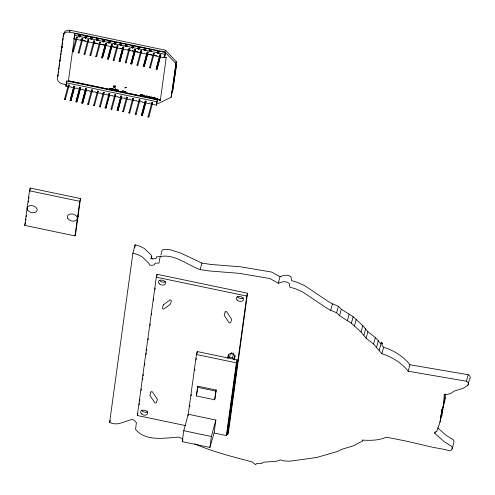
<?xml version="1.0" encoding="UTF-8"?>
<svg xmlns="http://www.w3.org/2000/svg" width="495" height="495" viewBox="0 0 495 495"><rect width="100%" height="100%" fill="white"/><g stroke="black" fill="none" stroke-linecap="round" stroke-linejoin="round"><path stroke-width="0.74" d="M194.789 443.848C213.197 452.046 232.947 456.699 252.32 462.021L255.717 464.762L256.286 463.648L261.836 463.592L263.062 462.225L276.482 461.26L280.3 459.898L284.34 460.993L290.113 461.179L316.763 457.46L337.541 451.446L342.243 449.175L353.473 445.754L362.86 440.779L362.167 440.092C370.334 440.507 378.632 440.699 386.286 437.147L406.178 441.113L433.28 447.4L444.801 449.454L449.318 450.778L451.143 450.147L452.108 448.971L452.176 447.511L451.545 446.273L444.516 441.948L434.74 433.28L435.315 432.017L436.714 431.572L440.42 421.121L440.401 417.607L441.125 415.54L441.651 409.557M441.125 415.54L442.889 409.056L442.957 406.785M441.262 410.999L443.031 407.571L444.436 394.589M443.031 407.571L444.788 401.092L445.488 393.94M24.75 225.392L29.502 190.804L30.245 188.063L80.493 198.575L75.741 233.157L74.993 235.905L24.75 225.392L25.499 222.645M25.808 220.393L26.012 218.889M26.322 216.631L26.526 215.127M27.25 209.868L27.46 208.364M28.283 202.344L28.493 200.84M28.803 198.588L29.007 197.084M29.836 191.07L30.245 188.063M157.515 103.845L171.115 97.286L171.61 95.455L176.257 61.615L165.466 50.205L70.036 30.238L67.27 30.251L64.913 31.389L63.36 35.046L57.395 78.451L57.884 80.772L59.808 82.801L62.419 83.896L66.943 84.892M57.896 76.62L58.2 74.386M58.404 72.901L58.608 71.416M58.917 69.182L59.122 67.697M59.326 66.206L59.629 63.979M60.149 60.235L59.691 61.696L60.149 59.753M60.353 58.719L60.662 56.449M60.873 54.939L61.083 53.423M61.287 51.913L61.349 49.593L62.147 46.66M61.906 47.402L62.116 45.911M62.321 44.414L62.624 42.174M62.834 40.683L63.137 38.437M63.348 36.946L63.923 33.227M63.36 35.046L64.418 33.221L66.769 32.088L69.529 32.113L70.036 30.238M65.903 86.254L66.874 80.963L157.317 99.885L156.847 103.344L156.346 105.175L150.319 103.913L149.521 103.121L148.55 103.548L142.529 102.286L141.725 101.494L140.759 101.914L137.127 101.153L136.329 100.361L135.358 100.788L130.841 99.842L130.043 99.05L129.077 99.47L124.882 98.592L124.078 97.8L123.113 98.22L118.348 97.224L117.544 96.432L116.579 96.853L112.947 96.098L112.142 95.3L111.177 95.727L107.167 94.885L106.363 94.093L105.398 94.514L101.302 93.66L100.497 92.868L99.532 93.289L95.77 92.503L94.966 91.705L94.001 92.132L89.614 91.216L88.815 90.418L87.844 90.845L83.581 89.954L82.776 89.156L81.811 89.583L77.87 88.76L77.072 87.962L76.1 88.388L71.589 87.442L70.785 86.65L69.82 87.07L65.903 86.254L66.874 80.963M64.474 99.421L64.523 99.074L65.328 99.241L65.284 99.594L64.474 99.421L68.353 84.985L69.158 85.152L69.108 85.499L68.304 85.332L68.353 84.985M69.535 32.07L164.965 52.037L165.386 52.476L164.909 55.935L164.408 57.767L73.965 38.839L74.937 33.555L78.853 34.372L79.652 35.17L79.157 36.995L78.352 36.203L74.442 35.38M69.207 80.92L160.405 100.002L68.403 80.951L74.225 38.579M74.652 35.628L74.937 33.555M72.586 51.666L72.635 51.319L73.439 51.486L73.39 51.839L72.586 51.666L76.465 37.23L77.269 37.397L77.22 37.744M76.416 37.577L76.465 37.23M70.098 100.603L73.978 86.161L74.782 86.328L74.739 86.681L70.909 100.77L70.098 100.603L73.978 86.161M70.909 100.77L74.782 86.328M78.21 52.847L78.26 52.495L79.064 52.668L79.021 53.015L78.21 52.847L82.09 38.406L82.894 38.573L82.844 38.919L82.04 38.752L82.09 38.406M75.983 101.828L79.856 87.392L80.66 87.559L80.617 87.906L76.787 102.001L75.983 101.828L79.856 87.392M76.787 102.001L80.66 87.559M84.088 54.073L84.138 53.726L84.942 53.893L84.899 54.246L84.088 54.073L87.968 39.637L88.772 39.804L88.723 40.151L87.918 39.984L87.968 39.637M81.861 103.059L85.734 88.624L86.538 88.791L86.495 89.137L82.665 103.226L81.861 103.059L85.734 88.624M82.665 103.226L86.538 88.791M89.966 55.304L90.016 54.957L90.82 55.124L90.777 55.471L89.966 55.304L93.846 40.862L94.65 41.035L94.607 41.382M93.796 41.215L93.846 40.862M87.739 104.29L87.782 103.944L88.593 104.111L88.543 104.457L87.739 104.29L91.612 89.849L92.423 90.022L92.373 90.368M95.844 56.535L95.894 56.189L96.704 56.356L96.655 56.702L95.844 56.535L99.724 42.094L100.528 42.267L100.485 42.613M91.563 90.201L91.612 89.849M99.674 42.44L99.724 42.094M74.993 235.905L79.745 201.317L80.493 198.575M93.617 105.522L93.666 105.169L94.471 105.342L94.421 105.689L93.617 105.522L97.49 91.08L98.301 91.253L98.251 91.6L97.447 91.427L97.49 91.08M101.729 57.767L105.602 43.325L106.406 43.492L106.363 43.838L102.533 57.934L101.729 57.767L105.602 43.325M102.533 57.934L106.406 43.492M99.495 106.747L99.544 106.4L100.349 106.574L100.299 106.92L99.495 106.747L103.368 92.311L104.179 92.478L104.129 92.825L103.325 92.658L103.368 92.311M107.607 58.998L111.48 44.556L112.285 44.723L112.241 45.07L108.411 59.165L107.607 58.998L111.48 44.556M108.411 59.165L112.285 44.723M105.119 107.929L105.169 107.582L105.973 107.749L105.93 108.096L105.119 107.929L108.999 93.487L109.803 93.66L105.93 108.096M113.231 60.173L113.281 59.827L114.085 59.994L114.036 60.34L113.231 60.173L117.111 45.732L117.915 45.899L117.866 46.252L117.061 46.078L117.111 45.732M108.95 93.84L108.999 93.487M111.004 109.16L111.047 108.807L111.858 108.98L111.808 109.327L111.004 109.16L114.877 94.718L115.682 94.885L115.638 95.238M119.109 61.405L122.989 46.963L123.793 47.13L123.744 47.477L119.92 61.572L119.109 61.405L122.989 46.963M114.828 95.065L114.877 94.718M119.92 61.572L123.793 47.13M117.129 110.441L121.009 95.999L121.813 96.172L121.764 96.519L117.94 110.608L117.129 110.441L121.009 95.999M117.94 110.608L121.813 96.172M125.241 62.686L125.291 62.339L126.095 62.506L126.046 62.853L125.241 62.686L129.115 48.244L129.925 48.411L129.876 48.764L129.071 48.59L129.115 48.244M122.76 111.616L122.803 111.27L123.614 111.437L123.564 111.783L122.76 111.616L126.633 97.181L127.438 97.348L127.394 97.694L126.584 97.527L126.633 97.181M130.866 63.861L134.745 49.42L135.55 49.593L135.506 49.939L131.676 64.028L130.866 63.861L134.745 49.42M131.676 64.028L135.55 49.593M128.892 112.897L128.941 112.551L129.746 112.724L129.696 113.07L128.892 112.897L132.765 98.462L133.576 98.629L133.526 98.975M137.004 65.148L137.047 64.796L137.858 64.969L137.808 65.315L137.004 65.148L140.877 50.707L141.681 50.874L141.638 51.22L140.828 51.053L140.877 50.707M132.722 98.808L132.765 98.462M135.271 114.234L135.321 113.887L136.125 114.054L136.076 114.407L135.271 114.234L139.151 99.798L139.955 99.965L139.906 100.312L139.101 100.145L139.151 99.798M143.383 66.478L147.256 52.043L148.067 52.21L148.017 52.557L144.187 66.652L143.383 66.478L147.256 52.043M144.187 66.652L148.067 52.21M141.403 115.521L145.276 101.079L146.087 101.246L146.037 101.599L142.207 115.688L141.403 115.521L145.276 101.079M142.207 115.688L146.087 101.246M149.515 67.766L149.558 67.413L150.369 67.586L150.319 67.933L149.515 67.766L153.388 53.324L154.192 53.491L154.149 53.837L153.339 53.67L153.388 53.324M148.03 116.907L148.079 116.56L148.884 116.727L148.84 117.074L148.03 116.907L151.909 102.465L152.714 102.638L152.664 102.985L151.86 102.811L151.909 102.465M156.142 69.151L160.021 54.71L160.826 54.877L160.782 55.23L156.952 69.319L156.142 69.151L160.021 54.71M156.952 69.319L160.826 54.877M182.952 438.886L178.769 437.135C164.68 437.865 146.025 441.955 135.581 429.406L136.379 422.656L134.355 420.311L131.998 419.525C124.598 421.066 117.414 426.424 109.636 422.408L132.883 253.162L135.141 244.846L139.986 246.232L144.317 248.459L151.13 255.018L151.724 256.732L151.222 258.563L150.703 258.637M134.733 247.84L135.141 244.846M156.346 105.175L157.317 99.885M164.408 57.767L165.386 52.476L159.359 51.214L158.388 51.641L157.893 53.472L157.088 52.674L151.068 51.412L150.096 51.839L149.292 51.041L145.672 50.286L144.701 50.713L143.897 49.915L139.386 48.968L138.414 49.395L137.61 48.597L133.421 47.724L132.45 48.145L131.651 47.353L126.887 46.357L125.916 46.777L125.111 45.985L121.485 45.224L120.514 45.651L119.716 44.853L115.706 44.018L114.735 44.439L113.93 43.647L109.841 42.787L108.869 43.214L108.065 42.415L104.309 41.63L103.337 42.056L102.533 41.258L98.152 40.343L97.187 40.769L96.383 39.971L92.12 39.08L91.148 39.507L90.35 38.709L86.408 37.886L85.437 38.313L84.639 37.515L80.128 36.574L79.157 36.995M153.933 97.54L160.355 100.188L151.878 97.187L160.355 100.188L166.221 57.63L163.963 57.16M171.115 97.286L176.257 61.615M172.514 91.946L176.573 64.177L172.514 91.946L172.006 91.841L172.21 91.105M185.551 425.601L137.319 415.509L156.321 277.169L157.101 274.292L247.543 293.213L228.542 431.547L227.762 434.431L226.252 434.115M139.151 404.984L139.361 403.456M139.677 401.16L139.887 399.632M141.143 390.462L141.353 388.934M142.616 379.758L142.826 378.229M143.142 375.94L143.352 374.412M144.608 365.242L144.818 363.714M146.081 354.538L146.291 353.009M146.607 350.72L146.817 349.192M148.073 340.015L148.283 338.487M150.072 325.493L150.282 323.965M151.538 314.795L151.748 313.267M153.537 300.273L153.741 298.745M155.003 289.575L155.213 288.047M156.89 275.82L157.101 274.292M182.265 441.645L183.769 430.718L188.242 414.253L215.863 420.032L214.081 433.014L209.886 447.424L182.265 441.645L182.915 439.863M188.032 415.775L196.453 354.5L197.245 351.568L237.161 359.921L227.168 432.655L226.37 435.581L214.081 433.014M189.672 406.692L189.882 405.164M191.144 395.975L191.355 394.447M194.615 370.712L194.826 369.177M196.088 359.989L196.298 358.46M196.93 353.869L197.245 351.568M196.342 395.938L197.827 386.199L216.167 390.035L214.681 399.781L196.342 395.938L197.233 390.518M197.431 389.076L197.827 386.199M214.681 399.781L216.167 390.035M209.886 447.424L211.39 436.497L215.863 420.032M228.207 356.672L228.517 354.42L230.509 353.517L233.522 354.148L235.026 355.787L234.457 359.933M226.37 435.581L236.363 362.847L237.161 359.921M227.762 434.431L246.764 296.09L247.543 293.213M160.894 255.117L162.255 250.074L164.606 249.294L169.958 249.684L180.817 253.106L201.917 263.105L210.759 264.435L240.941 266.861L271.613 272.064L280.034 276.755C283.394 275.307 288.307 274.02 291.122 277.163L291.53 280.566L297.984 282.62L304.815 285.726L328.439 301.591L332.479 303.862L338.37 306.263L341.303 309.239L353.145 316.738L362.804 325.605L367.865 331.706L375.371 337.584L380.971 343.945M61.331 49.927L62.178 46.802M27.126 208.098L27.497 206.724M73.965 38.839L74.46 37.014M73.39 51.839L77.269 37.397M78.352 36.203L78.853 34.372M80.128 36.574L80.623 34.743L85.134 35.683L85.938 36.482L85.437 38.313M65.284 99.594L69.158 85.152M79.021 53.015L82.894 38.573M84.639 37.515L85.134 35.683M86.408 37.886L86.91 36.055L90.845 36.878L91.649 37.676L91.148 39.507M84.899 54.246L88.772 39.804M90.35 38.709L90.845 36.878M92.12 39.08L92.621 37.249L96.878 38.14L97.682 38.938L97.187 40.769M90.777 55.471L94.65 41.035M96.383 39.971L96.878 38.14M98.152 40.343L98.654 38.511L103.034 39.433L103.832 40.225L103.337 42.056M96.655 56.702L100.528 42.267M102.533 41.258L103.034 39.433M104.309 41.63L104.804 39.798L108.566 40.59L109.364 41.382L108.869 43.214M88.543 104.457L92.423 90.022M108.065 42.415L108.566 40.59M109.841 42.787L110.335 40.961L114.432 41.815L115.23 42.613L114.735 44.439M94.421 105.689L98.301 91.253M113.93 43.647L114.432 41.815M115.706 44.018L116.201 42.186L120.211 43.022L121.015 43.82L120.514 45.651M100.299 106.92L104.179 92.478M114.036 60.34L117.915 45.899M119.716 44.853L120.211 43.022M121.485 45.224L121.987 43.393L125.612 44.154L126.417 44.952L125.916 46.777M105.973 107.749L109.803 93.66M77.369 218.611L78.117 215.863A5.142 3.477 15.2 0 1 77.647 216.989M125.111 45.985L125.612 44.154M126.887 46.357L127.382 44.525L132.146 45.521L132.951 46.32L132.45 48.145M111.808 109.327L115.682 94.885M126.046 62.853L129.925 48.411M131.651 47.353L132.146 45.521M133.421 47.724L133.922 45.893L138.105 46.771L138.909 47.563L138.414 49.395M137.61 48.597L138.105 46.771M139.386 48.968L139.881 47.143L144.392 48.083L145.196 48.881L144.701 50.713M123.564 111.783L127.438 97.348M137.808 65.315L141.681 50.874M143.897 49.915L144.392 48.083M145.672 50.286L146.167 48.454L149.793 49.215L150.598 50.007L150.096 51.839M129.696 113.07L133.576 98.629M149.292 51.041L149.793 49.215M151.068 51.412L151.563 49.587L157.583 50.843L158.388 51.641M136.076 114.407L139.955 99.965M150.319 67.933L154.192 53.491M157.088 52.674L157.583 50.843M157.893 53.472L158.864 53.045L159.359 51.214M164.965 52.037L165.466 50.205M148.84 117.074L152.714 102.638M166.221 57.63L163.158 57.185M109.636 422.408L110.224 420.249M137.319 415.509L137.907 413.344M444.04 396.031L444.417 394.725L448.136 394.255L451.582 393.036L453.698 391.273L463.252 388.235L467.868 385.364A4.047 2.735 15.2 0 0 466.414 381.212L408.171 371.244A43.467 29.366 15.2 0 0 381.874 353.721L373.607 344.068L366.102 338.19L361.047 332.083L351.388 323.223L339.539 315.717L336.606 312.741L330.716 310.346L326.681 308.069L303.051 292.205L296.22 289.105L289.773 287.05L289.358 283.641C286.549 280.504 281.636 281.791 278.27 283.233L269.855 278.549L239.184 273.345L209.001 270.92L200.153 269.583L201.917 263.105M228.517 354.42L227.521 358.083L229.513 357.173L232.532 357.805L234.03 359.444L235.026 355.787M229.513 357.173L230.509 353.517M231.344 353.913L231.74 352.446M232.854 354.228L233.25 352.762M232.532 357.805L233.522 354.148M278.27 283.233L280.034 276.755M330.716 310.346L332.479 303.862M336.606 312.741L338.37 306.263M339.539 315.717L341.303 309.239M347.391 320.63L349.154 314.152M351.388 323.223L353.145 316.738M354.476 325.957L356.233 319.479M361.047 332.083L362.804 325.605M363.887 335.245L365.65 328.76M366.102 338.19L367.865 331.706M373.607 344.068L375.371 337.584M376.571 347.156L378.329 340.678M379.207 350.423L381.466 342.113L382.449 343.301L381.954 345.133L383.631 347.236A43.467 29.366 15.2 0 1 409.928 364.759L468.171 374.727A4.047 2.735 15.2 0 1 470.083 378.254M381.874 353.721L383.631 347.236M408.171 371.244L409.928 364.759M434.74 433.28L435.13 431.838M443.464 404.087L445.228 397.603M440.401 417.607L442.889 409.056M466.414 381.212L468.171 374.727M467.868 385.364L469.631 378.879A4.047 2.735 15.2 0 0 469.891 378.582M452.108 448.971L453.872 442.487L453.934 441.033L453.302 439.795L446.273 435.47L437.809 427.921M439.684 422.291L442.183 414.637L442.165 411.122M443.73 403.147L444.788 401.092M115.49 88.24L113.231 86.743L115.521 88.178M122.871 91.037L125.779 91.73L122.475 90.95L125.779 91.73M79.652 35.17L80.623 34.743M97.682 38.938L98.654 38.511M109.364 41.382L110.335 40.961M115.23 42.613L116.201 42.186M126.417 44.952L127.382 44.525M145.196 48.881L146.167 48.454M150.598 50.007L151.563 49.587M85.938 36.482L86.91 36.055M91.649 37.676L92.621 37.249M103.832 40.225L104.804 39.798M121.015 43.82L121.987 43.393M132.951 46.32L133.922 45.893M138.909 47.563L139.881 47.143M151.724 256.732L151.198 256.806L152.188 259.238M160.739 256.645L156.797 256.688L156.092 258.359L153.803 258.891L151.222 258.563M149.608 96.717L146.093 95.981L151.371 96.927M115.347 89.477L114.37 89.341L118.627 90.232L115.372 89.521M109.445 88.308L114.122 89.273L109.445 88.308L112.792 88.815M158.864 53.045L164.885 54.308M80.252 39.841L85.53 40.943M94.576 42.836L97.589 43.467M101.357 44.253L105.126 45.045M113.417 46.777L116.43 47.409M120.198 48.201L121.708 48.516M127.735 49.772L130.748 50.403M132.258 50.719L138.284 51.981M148.84 54.19L151.854 54.821M153.357 55.137L157.132 55.923M175.57 65.903L176.078 66.008M101.772 57.42L102.583 57.587M107.65 58.645L108.461 58.818M119.159 61.052L119.963 61.225M130.915 63.515L131.72 63.682M143.432 66.132L144.237 66.299M156.191 68.805L156.995 68.972M66.38 82.795L156.822 101.716M70.148 100.25L70.958 100.423M76.026 101.481L76.836 101.648M81.904 102.713L82.715 102.88M117.179 110.094L117.983 110.261M141.446 115.168L142.257 115.341M29.502 190.804L79.745 201.317M156.321 277.169L246.764 296.09M381.744 343.159L382.449 343.301M196.453 354.5L236.363 362.847M197.524 387.294L215.863 391.13M183.769 430.718L211.39 436.497M132.883 253.162L137.734 254.541L142.059 256.769L148.871 263.328L149.465 265.042L152.039 265.37L154.335 264.837L155.034 263.167L158.975 263.123L159.78 258.242L160.498 256.558C174.617 253.737 187.506 265.141 200.153 269.583M153.698 97.577L160.355 100.188M165.386 52.476L175.762 63.447M165.639 281.562A3.601 2.432 15.2 0 1 159.551 280.288M243.521 297.86A3.601 2.432 15.2 0 1 237.427 296.585M147.776 411.623A3.601 2.432 15.2 0 1 141.681 410.349M163.288 304.926L162.341 308.404L163.56 309.257L170.441 304.122L171.388 300.644L170.169 299.797L163.288 304.926M150.864 391.941L149.917 395.418L155.04 403.06L156.42 402.757L157.367 399.279L152.237 391.632L150.864 391.941M225.132 311.893L224.185 315.371L229.315 323.012L230.695 322.709L231.635 319.232L226.512 311.584L225.132 311.893M126.398 87.188L124.827 87.918L126.398 87.188M143.661 95.269L140.339 94.799L144.899 95.708L140.339 94.799L143.661 95.269M115.787 86.241L113.553 85.969L115.787 86.241M27.559 209.967A5.142 3.477 15.2 0 0 36.265 211.792A5.142 3.477 15.2 0 0 32.627 205.691A5.142 3.477 15.2 0 0 27.559 209.967M67.759 218.382A5.142 3.477 15.2 0 0 76.459 220.201A5.142 3.477 15.2 0 0 72.821 214.1A5.142 3.477 15.2 0 0 67.759 218.382M141.391 413.851A3.601 2.432 15.2 0 0 147.423 413.999A3.601 2.432 15.2 0 0 143.525 410.132A3.601 2.432 15.2 0 0 141.391 413.851M159.254 283.79A3.601 2.432 15.2 0 0 165.287 283.938A3.601 2.432 15.2 0 0 161.389 280.071A3.601 2.432 15.2 0 0 159.254 283.79M237.136 300.081A3.601 2.432 15.2 0 0 243.169 300.23A3.601 2.432 15.2 0 0 239.271 296.363A3.601 2.432 15.2 0 0 237.136 300.081"/></g></svg>
